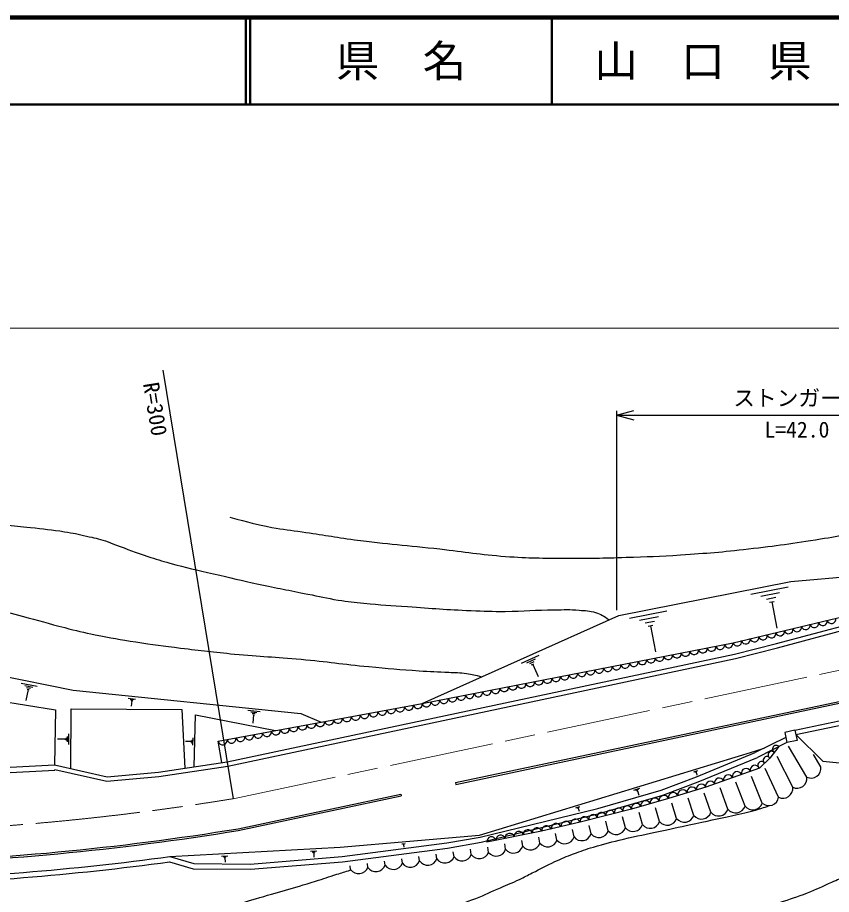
# Model space of a CAD drawing. Units: millimetres, scale not verified. Extents: x 40000 to 680000, y 20000 to 380000.
# Drawn here: x 271492 to 365172, y 279063 to 380000 of the extents above; entities that cross this region are included whole.
import ezdxf
from ezdxf.enums import TextEntityAlignment as Align

# ---------------------------------------------------------------- set-up
doc = ezdxf.new("R2010")
doc.units = ezdxf.units.MM
doc.header["$LTSCALE"] = 1000
doc.linetypes.add('CHAIN', pattern=[18.5, 12, -1.5, 3.5, -1.5])
for name, color, linetype, lineweight in [('M-BGD', 7, 'Continuous', 25), ('M-BMK', 2, 'CHAIN', 13), ('M-STR-HTXT', 7, 'Continuous', 13), ('M-STR-STRC', 7, 'Continuous', 25), ('M-TTL', 2, 'Continuous', 140), ('M-TTL-LINE', 7, 'Continuous', 50)]:
    doc.layers.add(name, color=color, linetype=linetype, lineweight=lineweight)
doc.layers.add('M-TTL-TXT', color=7, linetype='Continuous')
doc.styles.add('ＭＳ ゴシック', font='')
doc.styles.get('ＭＳ ゴシック').set_extended_font_data('MS Gothic')

msp = doc.modelspace()

# ---------------------------------------------------------------- linework, layer by layer
at = {"layer": 'M-BGD'}
for p, q in [((288201, 339425), (296303, 290086)), ((340680, 311177), (360511, 315078)), ((360511, 315078), (367847, 315725)), ((355891, 313610), (360199, 314458)), ((357053, 313391), (359207, 313815)), ((357676, 313067), (358753, 313278)), ((358030, 312689), (358569, 312795)), ((358299, 312742), (358892, 309726)), ((318067, 301053), (340680, 311177)), ((341930, 310864), (346238, 311711)), ((343092, 310645), (345246, 311069)), ((353841, 308043), (367628, 311332)), ((237144, 310697), (277875, 302595)), ((343715, 310320), (344792, 310532)), ((344069, 309942), (344607, 310048)), ((344338, 309995), (344931, 306980)), ((358849, 307939), (367830, 310353)), ((358975, 307455), (367945, 309866)), ((318067, 301053), (353841, 308043)), ((353999, 306707), (358849, 307939)), ((233559, 306948), (275867, 300324)), ((354112, 306219), (358975, 307455)), ((295605, 294334), (353999, 306707)), ((295695, 293841), (354112, 306219)), ((329503, 305702), (331524, 306607)), ((330098, 305726), (331109, 306179)), ((330442, 305637), (330947, 305864)), ((330658, 305492), (330911, 305605)), ((330785, 305548), (331418, 304133)), ((271890, 303402), (273738, 303034)), ((272315, 303125), (273239, 302941)), ((272509, 302894), (272971, 302803)), ((272704, 302664), (272446, 301370)), ((272588, 302687), (272819, 302641)), ((277875, 302595), (304082, 299904)), ((321909, 291934), (369591, 302037)), ((321951, 291738), (369633, 301842)), ((284236, 301646), (285085, 301558)), ((284439, 301539), (284864, 301495)), ((284537, 301443), (284749, 301421)), ((284634, 301347), (284573, 300753)), ((284581, 301353), (284687, 301342)), ((294593, 296699), (318067, 301053)), ((275867, 300324), (275741, 293965)), ((277613, 293543), (277651, 300447)), ((277651, 300447), (290417, 300371)), ((290417, 300371), (290763, 293603)), ((298005, 300261), (299418, 300116)), ((298344, 300084), (299050, 300011)), ((298506, 299924), (298859, 299888)), ((304082, 299904), (306446, 298897)), ((360963, 297960), (370047, 299885)), ((291803, 293760), (291962, 299757)), ((291962, 299757), (301173, 297919)), ((298668, 299765), (298567, 298776)), ((298580, 299774), (298756, 299756)), ((361067, 297471), (370151, 299396)), ((360963, 297960), (359789, 297711)), ((360963, 297960), (361212, 296786)), ((276968, 296938), (276096, 296943)), ((276968, 297016), (276967, 296860)), ((277093, 297093), (277091, 296782)), ((277218, 297248), (277215, 296625)), ((277345, 297559), (277338, 296313)), ((291492, 296770), (291486, 296564)), ((291577, 296871), (291566, 296458)), ((291666, 297076), (291644, 296249)), ((359909, 297144), (356396, 295391)), ((359789, 297711), (360038, 296537)), ((361212, 296786), (360038, 296537)), ((361067, 297471), (364194, 294393)), ((291407, 296669), (290828, 296685)), ((291408, 296721), (291405, 296618)), ((294989, 294241), (294593, 296699)), ((356362, 295554), (357433, 295908)), ((360038, 296537), (356645, 294845)), ((359124, 296081), (358097, 294738)), ((362335, 292577), (360242, 296127)), ((324680, 285877), (356362, 295554)), ((349620, 292588), (356396, 295391)), ((349841, 292030), (356645, 294845)), ((358097, 294738), (356873, 293610)), ((360710, 291412), (358908, 294929)), ((363961, 293742), (363122, 295165)), ((235156, 291833), (275741, 293965)), ((275741, 293965), (281809, 292597)), ((287700, 293140), (295605, 294334)), ((287760, 292644), (295695, 293841)), ((364194, 294393), (367257, 294089)), ((235122, 291231), (275799, 293367)), ((275792, 293441), (281777, 292092)), ((275792, 293441), (275799, 293367)), ((281809, 292597), (287700, 293140)), ((349330, 293188), (349781, 293326)), ((349456, 293177), (349682, 293246)), ((349527, 293150), (349639, 293184)), ((349569, 293113), (349625, 293130)), ((349597, 293122), (349693, 292806)), ((356873, 293610), (350700, 291417)), ((359084, 290247), (357524, 293545)), ((281777, 292092), (287760, 292644)), ((321909, 291934), (321951, 291738)), ((345572, 291062), (349620, 292588)), ((345761, 290492), (349841, 292030)), ((355227, 289234), (354177, 291990)), ((357195, 289589), (355985, 292633)), ((338277, 288966), (345572, 291062)), ((342423, 291079), (343122, 291292)), ((342619, 291062), (342968, 291169)), ((342728, 291019), (342902, 291072)), ((342793, 290962), (342880, 290989)), ((342836, 290976), (342986, 290487)), ((350700, 291417), (346421, 290120)), ((351291, 288524), (350526, 290719)), ((353259, 288879), (352360, 291345)), ((307680, 288919), (315600, 290597)), ((307721, 288723), (315642, 290401)), ((315600, 290597), (315642, 290401)), ((338430, 288385), (345761, 290492)), ((346421, 290120), (342160, 288886)), ((349323, 288168), (348663, 290154)), ((296870, 286632), (307680, 288919)), ((296903, 286435), (307721, 288723)), ((324722, 285676), (338277, 288966)), ((335764, 289044), (336215, 289182)), ((335890, 289034), (336116, 289103)), ((335961, 289006), (336074, 289040)), ((336003, 288969), (336059, 288987)), ((336031, 288978), (336127, 288662)), ((342160, 288886), (336259, 287375)), ((345386, 287458), (344911, 289040)), ((347354, 287813), (346793, 289587)), ((324846, 285089), (338430, 288385)), ((341450, 286748), (341116, 287986)), ((343418, 287103), (343022, 288493)), ((336259, 287375), (331800, 286336)), ((337513, 286037), (337283, 287004)), ((339482, 286392), (339201, 287495)), ((308613, 284517), (324680, 285877)), ((320893, 284997), (324722, 285676)), ((331800, 286336), (325513, 285084)), ((331609, 284971), (331476, 285660)), ((333577, 285327), (333419, 286086)), ((335545, 285682), (335354, 286537)), ((308843, 283428), (320893, 284997)), ((315732, 284892), (316115, 284925)), ((315831, 284862), (316022, 284878)), ((315882, 284828), (315978, 284836)), ((315909, 284792), (315957, 284796)), ((315933, 284794), (315956, 284526)), ((320984, 284404), (324846, 285089)), ((327672, 284261), (327571, 284878)), ((329641, 284616), (329524, 285269)), ((289026, 283430), (308613, 284517)), ((305214, 284028), (305924, 284067)), ((305396, 283967), (305750, 283987)), ((305488, 283901), (305666, 283911)), ((305537, 283832), (305625, 283837)), ((305581, 283835), (305608, 283338)), ((308907, 282831), (320984, 284404)), ((319750, 283164), (319673, 283706)), ((321735, 283411), (321650, 283986)), ((323720, 283658), (323628, 284266)), ((325704, 283906), (325613, 284513)), ((288978, 282818), (291687, 282008)), ((289026, 283430), (291777, 282608)), ((294983, 283461), (295693, 283500)), ((295165, 283400), (295519, 283419)), ((295257, 283334), (295435, 283343)), ((295305, 283265), (295394, 283270)), ((295350, 283268), (295377, 282771)), ((298275, 282556), (308843, 283428)), ((298297, 281956), (308907, 282831)), ((313796, 282423), (313735, 282884)), ((315781, 282670), (315715, 283154)), ((317766, 282917), (317694, 283426)), ((291687, 282008), (298297, 281956)), ((291777, 282608), (298275, 282556)), ((309827, 281929), (309775, 282345)), ((311812, 282176), (311755, 282615))]:
    msp.add_line(p, q, dxfattribs=at)
for centre, radius, start, end in [((361226, 309811), 506, 194.12934, 12.71023), ((362210, 310046), 506, 194.12934, 12.71023), ((363195, 310281), 506, 194.12934, 12.71023), ((364180, 310516), 506, 194.12934, 12.71023), ((365165, 310751), 506, 194.12934, 12.71023), ((357286, 308871), 506, 194.12934, 12.71023), ((358271, 309106), 506, 194.12934, 12.71023), ((359256, 309341), 506, 194.12934, 12.71023), ((360241, 309576), 506, 194.12934, 12.71023), ((353343, 307952), 506, 191.76704, 10.34369), ((354332, 308166), 506, 194.12934, 12.71023), ((355317, 308401), 506, 194.12934, 12.71023), ((356302, 308636), 506, 194.12934, 12.71023), ((347381, 306787), 506, 191.76704, 10.34369), ((348374, 306981), 506, 191.76704, 10.34369), ((349368, 307175), 506, 191.76704, 10.34369), ((350362, 307369), 506, 191.76704, 10.34369), ((351356, 307563), 506, 191.76704, 10.34369), ((352349, 307757), 506, 191.76704, 10.34369), ((342412, 305816), 506, 191.76704, 10.34369), ((343406, 306010), 506, 191.76704, 10.34369), ((344400, 306204), 506, 191.76704, 10.34369), ((345393, 306398), 506, 191.76704, 10.34369), ((346387, 306593), 506, 191.76704, 10.34369), ((337444, 304845), 506, 191.76704, 10.34369), ((338437, 305039), 506, 191.76704, 10.34369), ((339431, 305233), 506, 191.76704, 10.34369), ((340425, 305428), 506, 191.76704, 10.34369), ((341418, 305622), 506, 191.76704, 10.34369), ((332475, 303874), 506, 191.76704, 10.34369), ((333469, 304069), 506, 191.76704, 10.34369), ((334462, 304263), 506, 191.76704, 10.34369), ((335456, 304457), 506, 191.76704, 10.34369), ((336450, 304651), 506, 191.76704, 10.34369), ((327506, 302904), 506, 191.76704, 10.34369), ((328500, 303098), 506, 191.76704, 10.34369), ((329494, 303292), 506, 191.76704, 10.34369), ((330488, 303486), 506, 191.76704, 10.34369), ((331481, 303680), 506, 191.76704, 10.34369), ((321544, 301739), 506, 191.76704, 10.34369), ((322538, 301933), 506, 191.76704, 10.34369), ((323532, 302127), 506, 191.76704, 10.34369), ((324525, 302321), 506, 191.76704, 10.34369), ((325519, 302515), 506, 191.76704, 10.34369), ((326513, 302709), 506, 191.76704, 10.34369), ((316533, 300788), 519, 192.64682, 8.36981), ((317554, 300977), 519, 192.64682, 8.36981), ((318563, 301156), 506, 191.76704, 10.34369), ((319557, 301350), 506, 191.76704, 10.34369), ((320551, 301545), 506, 191.76704, 10.34369), ((311430, 299841), 519, 192.64682, 8.36981), ((312450, 300031), 519, 192.64682, 8.36981), ((313471, 300220), 519, 192.64682, 8.36981), ((314492, 300409), 519, 192.64682, 8.36981), ((315512, 300599), 519, 192.64682, 8.36981), ((305306, 298706), 519, 192.64682, 8.36981), ((306327, 298895), 519, 192.64682, 8.36981), ((307347, 299084), 519, 192.64682, 8.36981), ((308368, 299274), 519, 192.64682, 8.36981), ((309389, 299463), 519, 192.64682, 8.36981), ((310409, 299652), 519, 192.64682, 8.36981), ((300203, 297759), 519, 192.64682, 8.36981), ((301224, 297948), 519, 192.64682, 8.36981), ((302244, 298138), 519, 192.64682, 8.36981), ((303265, 298327), 519, 192.64682, 8.36981), ((304285, 298516), 519, 192.64682, 8.36981), ((295100, 296812), 519, 192.64682, 8.36981), ((296120, 297002), 519, 192.64682, 8.36981), ((297141, 297191), 519, 192.64682, 8.36981), ((298162, 297380), 519, 192.64682, 8.36981), ((299182, 297570), 519, 192.64682, 8.36981), ((358811, 295789), 429, 43.03077, 242.1862), ((357739, 294513), 423, 32.20833, 233.12763), ((358297, 295117), 429, 43.03077, 242.1862), ((356375, 293382), 548, 24.57898, 194.52829), ((357127, 293948), 423, 32.20833, 233.12763), ((362837, 293593), 1133, 243.70418, 7.5592), ((353288, 292286), 548, 24.57898, 194.52829), ((354317, 292651), 548, 24.57898, 194.52829), ((355346, 293017), 548, 24.57898, 194.52829), ((350183, 291196), 562, 23.23378, 190.49925), ((351231, 291555), 548, 24.57898, 194.52829), ((352260, 291920), 548, 24.57898, 194.52829), ((361212, 292428), 1133, 243.70418, 7.5592), ((346974, 290223), 562, 23.23378, 190.49925), ((348044, 290547), 562, 23.23378, 190.49925), ((349114, 290871), 562, 23.23378, 190.49925), ((359586, 291263), 1133, 243.70418, 7.5592), ((343774, 289294), 558, 22.07891, 190.22051), ((344839, 289602), 558, 22.07891, 190.22051), ((345905, 289911), 558, 22.07891, 190.22051), ((357965, 290422), 1133, 227.26415, 351.11918), ((339703, 288249), 508, 15.231, 193.50041), ((340686, 288501), 508, 15.231, 193.50041), ((341670, 288753), 508, 15.231, 193.50041), ((342708, 288985), 558, 22.07891, 190.22051), ((352180, 289226), 1133, 218.30353, 342.15856), ((354148, 289581), 1133, 218.30353, 342.15856), ((356117, 289937), 1133, 218.30353, 342.15856), ((335719, 287169), 578, 20.83046, 185.40404), ((336752, 287493), 508, 15.231, 193.50041), ((337736, 287745), 508, 15.231, 193.50041), ((338719, 287997), 508, 15.231, 193.50041), ((346276, 288160), 1133, 218.30353, 342.15856), ((348244, 288516), 1133, 218.30353, 342.15856), ((350212, 288871), 1133, 218.30353, 342.15856), ((331283, 286197), 535, 15.0481, 187.48018), ((332375, 286390), 578, 20.83046, 185.40404), ((333490, 286650), 578, 20.83046, 185.40404), ((334604, 286910), 578, 20.83046, 185.40404), ((340371, 287095), 1133, 218.30353, 342.15856), ((342339, 287450), 1133, 218.30353, 342.15856), ((344307, 287805), 1133, 218.30353, 342.15856), ((247689, 586121), 303500, 271.42118, 279.3257), ((247689, 586121), 303700, 271.42118, 279.3257), ((326044, 285153), 535, 15.0481, 187.48018), ((327092, 285362), 535, 15.0481, 187.48018), ((328140, 285571), 535, 15.0481, 187.48018), ((329187, 285779), 535, 15.0481, 187.48018), ((330235, 285988), 535, 15.0481, 187.48018), ((334466, 286029), 1133, 218.30353, 342.15856), ((336435, 286384), 1133, 218.30353, 342.15856), ((338403, 286740), 1133, 218.30353, 342.15856), ((330530, 285319), 1133, 218.30353, 342.15856), ((332498, 285674), 1133, 218.30353, 342.15856), ((322661, 284064), 1133, 215.17064, 339.02566), ((324646, 284311), 1133, 215.17064, 339.02566), ((326594, 284608), 1133, 218.30353, 342.15856), ((328562, 284963), 1133, 218.30353, 342.15856), ((247689, 586121), 305500, 271.42118, 277.77646), ((247689, 586121), 306100, 271.42118, 277.75214), ((314723, 283076), 1133, 215.17064, 339.02566), ((316707, 283323), 1133, 215.17064, 339.02566), ((318692, 283570), 1133, 215.17064, 339.02566), ((320677, 283817), 1133, 215.17064, 339.02566), ((310753, 282581), 1133, 215.17064, 339.02566), ((312738, 282828), 1133, 215.17064, 339.02566)]:
    msp.add_arc(centre, radius, start, end, dxfattribs=at)
for points, knots in [([(295940, 322498), (298208, 321866), (298861, 321659), (300774, 321312), (302126, 321066), (302896, 321008), (304255, 320807), (306610, 320459), (307921, 320210), (310281, 319900), (314107, 319399), (316267, 319255), (320102, 318830), (323059, 318503), (324704, 318198), (327671, 317975), (330381, 317772), (331908, 317786), (334626, 317762), (337322, 317738), (338832, 317788), (341527, 317872), (343979, 317949), (345354, 317991), (347802, 318153), (350859, 318355), (352573, 318481), (355617, 318836), (358867, 319215), (360683, 319470), (363915, 319987), (365230, 320198), (365968, 320313), (367273, 320579), (369180, 320969), (370234, 321251), (372133, 321677), (374546, 322217), (375910, 322466), (378312, 323049), (380136, 323492), (381148, 323779), (382968, 324237), (386865, 325217), (389059, 325717), (392956, 326698), (395870, 327432), (397479, 327942), (400410, 328605), (402931, 329176), (404359, 329419), (406897, 329907), (409591, 330425), (411113, 330638), (413806, 331159), (415834, 331551), (416481, 331681), (418989, 332201)], [0, 0, 0, 0, 1, 1, 1, 2, 2, 2, 3, 3, 3, 4, 4, 4, 5, 5, 5, 6, 6, 6, 7, 7, 7, 8, 8, 8, 9, 9, 9, 10, 10, 10, 11, 11, 11, 12, 12, 12, 13, 13, 13, 14, 14, 14, 15, 15, 15, 16, 16, 16, 17, 17, 17, 18, 18, 18, 19, 19, 19, 19]), ([(219311, 328734), (220085, 328717), (220323, 328718), (220968, 328770), (221756, 328833), (222188, 328951), (222964, 329094), (223858, 329260), (224354, 329374), (225239, 329579), (226220, 329806), (226753, 330007), (227741, 330198), (228314, 330308), (228641, 330331), (229221, 330386), (229946, 330455), (230354, 330491), (231082, 330494), (232050, 330496), (232599, 330522), (233559, 330392), (234643, 330245), (235232, 330047), (236294, 329786), (237278, 329544), (237828, 329396), (238792, 329084), (240523, 328524), (241449, 328085), (243164, 327475), (244927, 326847), (245905, 326458), (247702, 325936), (249516, 325409), (250541, 325135), (252390, 324750), (253586, 324500), (254269, 324426), (255474, 324225), (256937, 323981), (257753, 323827), (259220, 323612), (260976, 323355), (261975, 323322), (263724, 323025), (264982, 322811), (265691, 322698), (266926, 322379), (267574, 322212), (267917, 322045), (268567, 321886), (269111, 321753), (269421, 321698), (269976, 321617), (271142, 321444), (271808, 321443), (272979, 321308), (274508, 321133), (275368, 321061), (276888, 320819), (277894, 320658), (278455, 320547), (279447, 320316), (280295, 320119), (280775, 320022), (281608, 319767), (282075, 319623), (282316, 319485), (282774, 319315), (284219, 318779), (285016, 318444), (286484, 317973), (287474, 317656), (288027, 317473), (289031, 317200), (290975, 316673), (292080, 316438), (294040, 315971), (296059, 315490), (297192, 315225), (299222, 314790), (301436, 314317), (302682, 314079), (304902, 313636), (306268, 313363), (307025, 313168), (308401, 312951), (309551, 312770), (310202, 312710), (311361, 312593), (313323, 312396), (314427, 312337), (316394, 312199), (319246, 311999), (320842, 311852), (323699, 311741), (325229, 311682), (326086, 311630), (327616, 311651), (329836, 311681), (331077, 311814), (333298, 311832), (334405, 311840), (335030, 311889), (336132, 311786), (336875, 311717), (337316, 311752), (338022, 311513), (338677, 311292), (338940, 311124), (339587, 310687)], [0, 0, 0, 0, 1, 1, 1, 2, 2, 2, 3, 3, 3, 4, 4, 4, 5, 5, 5, 6, 6, 6, 7, 7, 7, 8, 8, 8, 9, 9, 9, 10, 10, 10, 11, 11, 11, 12, 12, 12, 13, 13, 13, 14, 14, 14, 15, 15, 15, 16, 16, 16, 17, 17, 17, 18, 18, 18, 19, 19, 19, 20, 20, 20, 21, 21, 21, 22, 22, 22, 23, 23, 23, 24, 24, 24, 25, 25, 25, 26, 26, 26, 27, 27, 27, 28, 28, 28, 29, 29, 29, 30, 30, 30, 31, 31, 31, 32, 32, 32, 33, 33, 33, 34, 34, 34, 35, 35, 35, 36, 36, 36, 37, 37, 37, 37]), ([(167463, 320816), (168358, 320071), (168622, 319855), (169411, 319301), (170263, 318702), (170747, 318365), (171675, 317891), (173087, 317170), (173915, 316824), (175416, 316314), (176475, 315954), (177078, 315775), (178171, 315539), (179329, 315290), (179983, 315168), (181158, 315022), (181982, 314919), (182446, 314872), (183276, 314838), (184440, 314791), (185096, 314735), (186259, 314812), (187178, 314873), (187689, 314952), (188602, 315065), (190575, 315311), (191673, 315495), (193644, 315754), (195241, 315965), (196141, 316048), (197737, 316272), (198514, 316380), (198956, 316407), (199722, 316573), (200981, 316846), (201659, 317110), (202889, 317491), (206265, 318537), (208140, 319173), (211490, 320298), (212476, 320629), (213012, 320865), (214009, 321162), (214749, 321382), (215163, 321510), (215918, 321675), (216724, 321853), (217187, 321898), (218006, 321996), (218664, 322074), (219035, 322099), (219697, 322117), (220827, 322148), (221465, 322156), (222592, 322060), (223908, 321948), (224641, 321826), (225942, 321600), (227158, 321388), (227826, 321201), (229020, 320887), (231273, 320293), (232451, 319665), (234709, 319091), (235632, 318857), (236159, 318768), (237089, 318570), (238408, 318288), (239154, 318161), (240468, 317857), (241441, 317633), (241974, 317461), (242937, 317196), (245064, 316610), (246219, 316147), (248365, 315633), (249389, 315388), (249961, 315228), (251003, 315081), (252142, 314921), (252786, 314877), (253933, 314801), (255043, 314727), (255668, 314738), (256779, 314692), (257819, 314649), (258407, 314699), (259439, 314576), (260148, 314492), (260536, 314379), (261228, 314203), (262190, 313958), (262705, 313736), (263651, 313435), (264513, 313161), (264988, 312982), (265857, 312731), (268254, 312038), (269621, 311741), (272031, 311097), (273942, 310587), (275002, 310259), (276921, 309776), (278288, 309432), (279053, 309234), (280433, 308953), (282247, 308583), (283272, 308415), (285100, 308125), (287107, 307806), (288240, 307682), (290257, 307431), (292673, 307130), (294028, 306967), (296452, 306734), (299444, 306447), (301130, 306419), (304122, 306140), (307175, 305856), (308873, 305583), (311925, 305285), (314179, 305065), (315445, 304971), (317705, 304813), (319043, 304719), (319795, 304717), (321132, 304636), (321924, 304588), (322373, 304614), (323158, 304501), (323860, 304400), (324115, 304339), (324937, 304128)], [0, 0, 0, 0, 1, 1, 1, 2, 2, 2, 3, 3, 3, 4, 4, 4, 5, 5, 5, 6, 6, 6, 7, 7, 7, 8, 8, 8, 9, 9, 9, 10, 10, 10, 11, 11, 11, 12, 12, 12, 13, 13, 13, 14, 14, 14, 15, 15, 15, 16, 16, 16, 17, 17, 17, 18, 18, 18, 19, 19, 19, 20, 20, 20, 21, 21, 21, 22, 22, 22, 23, 23, 23, 24, 24, 24, 25, 25, 25, 26, 26, 26, 27, 27, 27, 28, 28, 28, 29, 29, 29, 30, 30, 30, 31, 31, 31, 32, 32, 32, 33, 33, 33, 34, 34, 34, 35, 35, 35, 36, 36, 36, 37, 37, 37, 38, 38, 38, 39, 39, 39, 40, 40, 40, 41, 41, 41, 42, 42, 42, 43, 43, 43, 44, 44, 44, 44]), ([(271848, 256646), (272814, 257487), (273092, 257726), (273933, 258362), (274835, 259043), (275375, 259378), (276320, 259997), (277127, 260525), (277588, 260807), (278419, 261297), (279510, 261939), (280130, 262286), (281252, 262873), (282437, 263494), (283108, 263829), (284315, 264406), (285833, 265131), (286693, 265518), (288229, 266202), (290071, 267022), (291108, 267471), (292972, 268241), (294107, 268710), (294756, 268942), (295905, 269378), (297967, 270160), (299121, 270602), (301205, 271325), (302967, 271937), (303979, 272201), (305762, 272747), (308448, 273570), (309959, 274010), (312655, 274803), (314365, 275305), (315337, 275539), (317038, 276070), (318604, 276559), (319459, 276898), (321006, 277444), (322267, 277890), (322981, 278123), (324228, 278610), (325355, 279050), (325964, 279353), (327074, 279835), (327934, 280209), (328425, 280400), (329273, 280801), (329853, 281076), (330168, 281252), (330742, 281540), (331754, 282048), (332307, 282362), (333333, 282839), (334162, 283225), (334639, 283415), (335494, 283739), (336375, 284072), (336871, 284255), (337772, 284525), (339109, 284926), (339872, 285106), (341230, 285429), (342881, 285820), (343816, 285994), (345474, 286353), (347064, 286698), (347955, 286888), (349545, 287232), (351478, 287650), (352569, 287850), (354495, 288302), (355535, 288547), (356125, 288667), (357143, 288995), (357485, 289105), (357603, 289140), (358016, 289290)], [0, 0, 0, 0, 1, 1, 1, 2, 2, 2, 3, 3, 3, 4, 4, 4, 5, 5, 5, 6, 6, 6, 7, 7, 7, 8, 8, 8, 9, 9, 9, 10, 10, 10, 11, 11, 11, 12, 12, 12, 13, 13, 13, 14, 14, 14, 15, 15, 15, 16, 16, 16, 17, 17, 17, 18, 18, 18, 19, 19, 19, 20, 20, 20, 21, 21, 21, 22, 22, 22, 23, 23, 23, 24, 24, 24, 25, 25, 25, 26, 26, 26, 26]), ([(294795, 254894), (297012, 255913), (297595, 256164), (299396, 256963), (305396, 259626), (308725, 261220), (314895, 263459), (322638, 266269), (327414, 266551), (335081, 269562), (336190, 269998), (336766, 270347), (337857, 270827), (339615, 271601), (340610, 272017), (342403, 272706), (344252, 273416), (345293, 273801), (347171, 274430), (348915, 275014), (349908, 275290), (351668, 275826), (353210, 276296), (354080, 276536), (355621, 277010), (357023, 277441), (357808, 277687), (359202, 278145), (360457, 278557), (361169, 278766), (362403, 279239), (363520, 279668), (364109, 279998), (365204, 280482), (365894, 280788), (366286, 280946), (366972, 281261), (368106, 281783), (368731, 282098), (369856, 282638), (371412, 283385), (372284, 283804), (373835, 284561), (375156, 285206), (375888, 285582), (377211, 286224), (378370, 286787), (378737, 286962), (380185, 287651)], [0, 0, 0, 0, 1, 1, 1, 2, 2, 2, 3, 3, 3, 4, 4, 4, 5, 5, 5, 6, 6, 6, 7, 7, 7, 8, 8, 8, 9, 9, 9, 10, 10, 10, 11, 11, 11, 12, 12, 12, 13, 13, 13, 14, 14, 14, 15, 15, 15, 16, 16, 16, 16]), ([(234906, 254005), (235447, 254323), (235619, 254408), (236092, 254634), (236906, 255023), (237420, 255100), (238260, 255430), (239690, 255992), (240475, 256346), (241879, 256971), (243156, 257540), (243850, 257908), (245135, 258457), (247159, 259322), (248339, 259692), (250387, 260498), (251675, 261005), (252394, 261297), (253682, 261806), (255067, 262353), (255847, 262650), (257231, 263199), (259374, 264048), (260574, 264526), (262710, 265394), (264953, 266307), (266186, 266877), (268434, 267779), (271699, 269089), (273541, 269791), (276834, 271031), (280346, 272354), (282320, 273080), (285855, 274342), (288739, 275371), (290342, 275987), (293259, 276920), (295433, 277616), (296678, 277917), (298868, 278559), (301569, 279351), (303091, 279765), (305781, 280591), (306748, 280887), (307281, 281080), (308246, 281383), (308876, 281581), (309075, 281643), (309860, 281884)], [0, 0, 0, 0, 1, 1, 1, 2, 2, 2, 3, 3, 3, 4, 4, 4, 5, 5, 5, 6, 6, 6, 7, 7, 7, 8, 8, 8, 9, 9, 9, 10, 10, 10, 11, 11, 11, 12, 12, 12, 13, 13, 13, 14, 14, 14, 15, 15, 15, 16, 16, 16, 16])]:
    msp.add_open_spline(points, degree=3, knots=knots, dxfattribs=at)
at = {"layer": 'M-BMK'}
msp.add_line((296303, 290086), (371975, 306120), dxfattribs=at)
msp.add_arc((247689, 586121), 300000, 271.42161, 279.3257, dxfattribs=at)
at = {"layer": 'M-STR-HTXT'}
msp.add_line((235122, 344246), (382554, 344246), dxfattribs=at)
at = {"layer": 'M-STR-STRC'}
for p, q in [((340418, 334246), (342418, 334785)), ((340418, 334746), (340418, 311779)), ((340418, 334246), (382554, 334246)), ((340418, 334246), (342418, 333708))]:
    msp.add_line(p, q, dxfattribs=at)
at = {"layer": 'M-TTL'}
msp.add_line((680000, 380000), (40000, 380000), dxfattribs=at)
at = {"layer": 'M-TTL-LINE'}
for p, q in [((297750, 380000), (297750, 370000)), ((298250, 380000), (298250, 370000)), ((333000, 380000), (333000, 370000)), ((40000, 370000), (680000, 370000))]:
    msp.add_line(p, q, dxfattribs=at)

# ---------------------------------------------------------------- texts
at = {"layer": 'M-BGD', "style": 'ＭＳ ゴシック'}
msp.add_text('R=300', height=1833, rotation=279.326, dxfattribs=at).set_placement((285392, 337772), align=Align.BOTTOM_LEFT)
at = {"layer": 'M-STR-STRC', "style": 'ＭＳ ゴシック'}
msp.add_text('ストンガード', height=1833, dxfattribs=at).set_placement((361368, 334740), align=Align.BOTTOM_CENTER)
msp.add_text('L=42.0', height=1833, dxfattribs=at).set_placement((361194, 332570), align=Align.MIDDLE_CENTER)
at = {"layer": 'M-TTL-TXT', "style": 'ＭＳ ゴシック'}
for s, p in [('県\u3000名', (315625, 375000)), ('山\u3000口\u3000県', (350375, 375000))]:
    msp.add_text(s, height=3666, dxfattribs=at).set_placement(p, align=Align.MIDDLE_CENTER)

doc.saveas('drawing.dxf')
